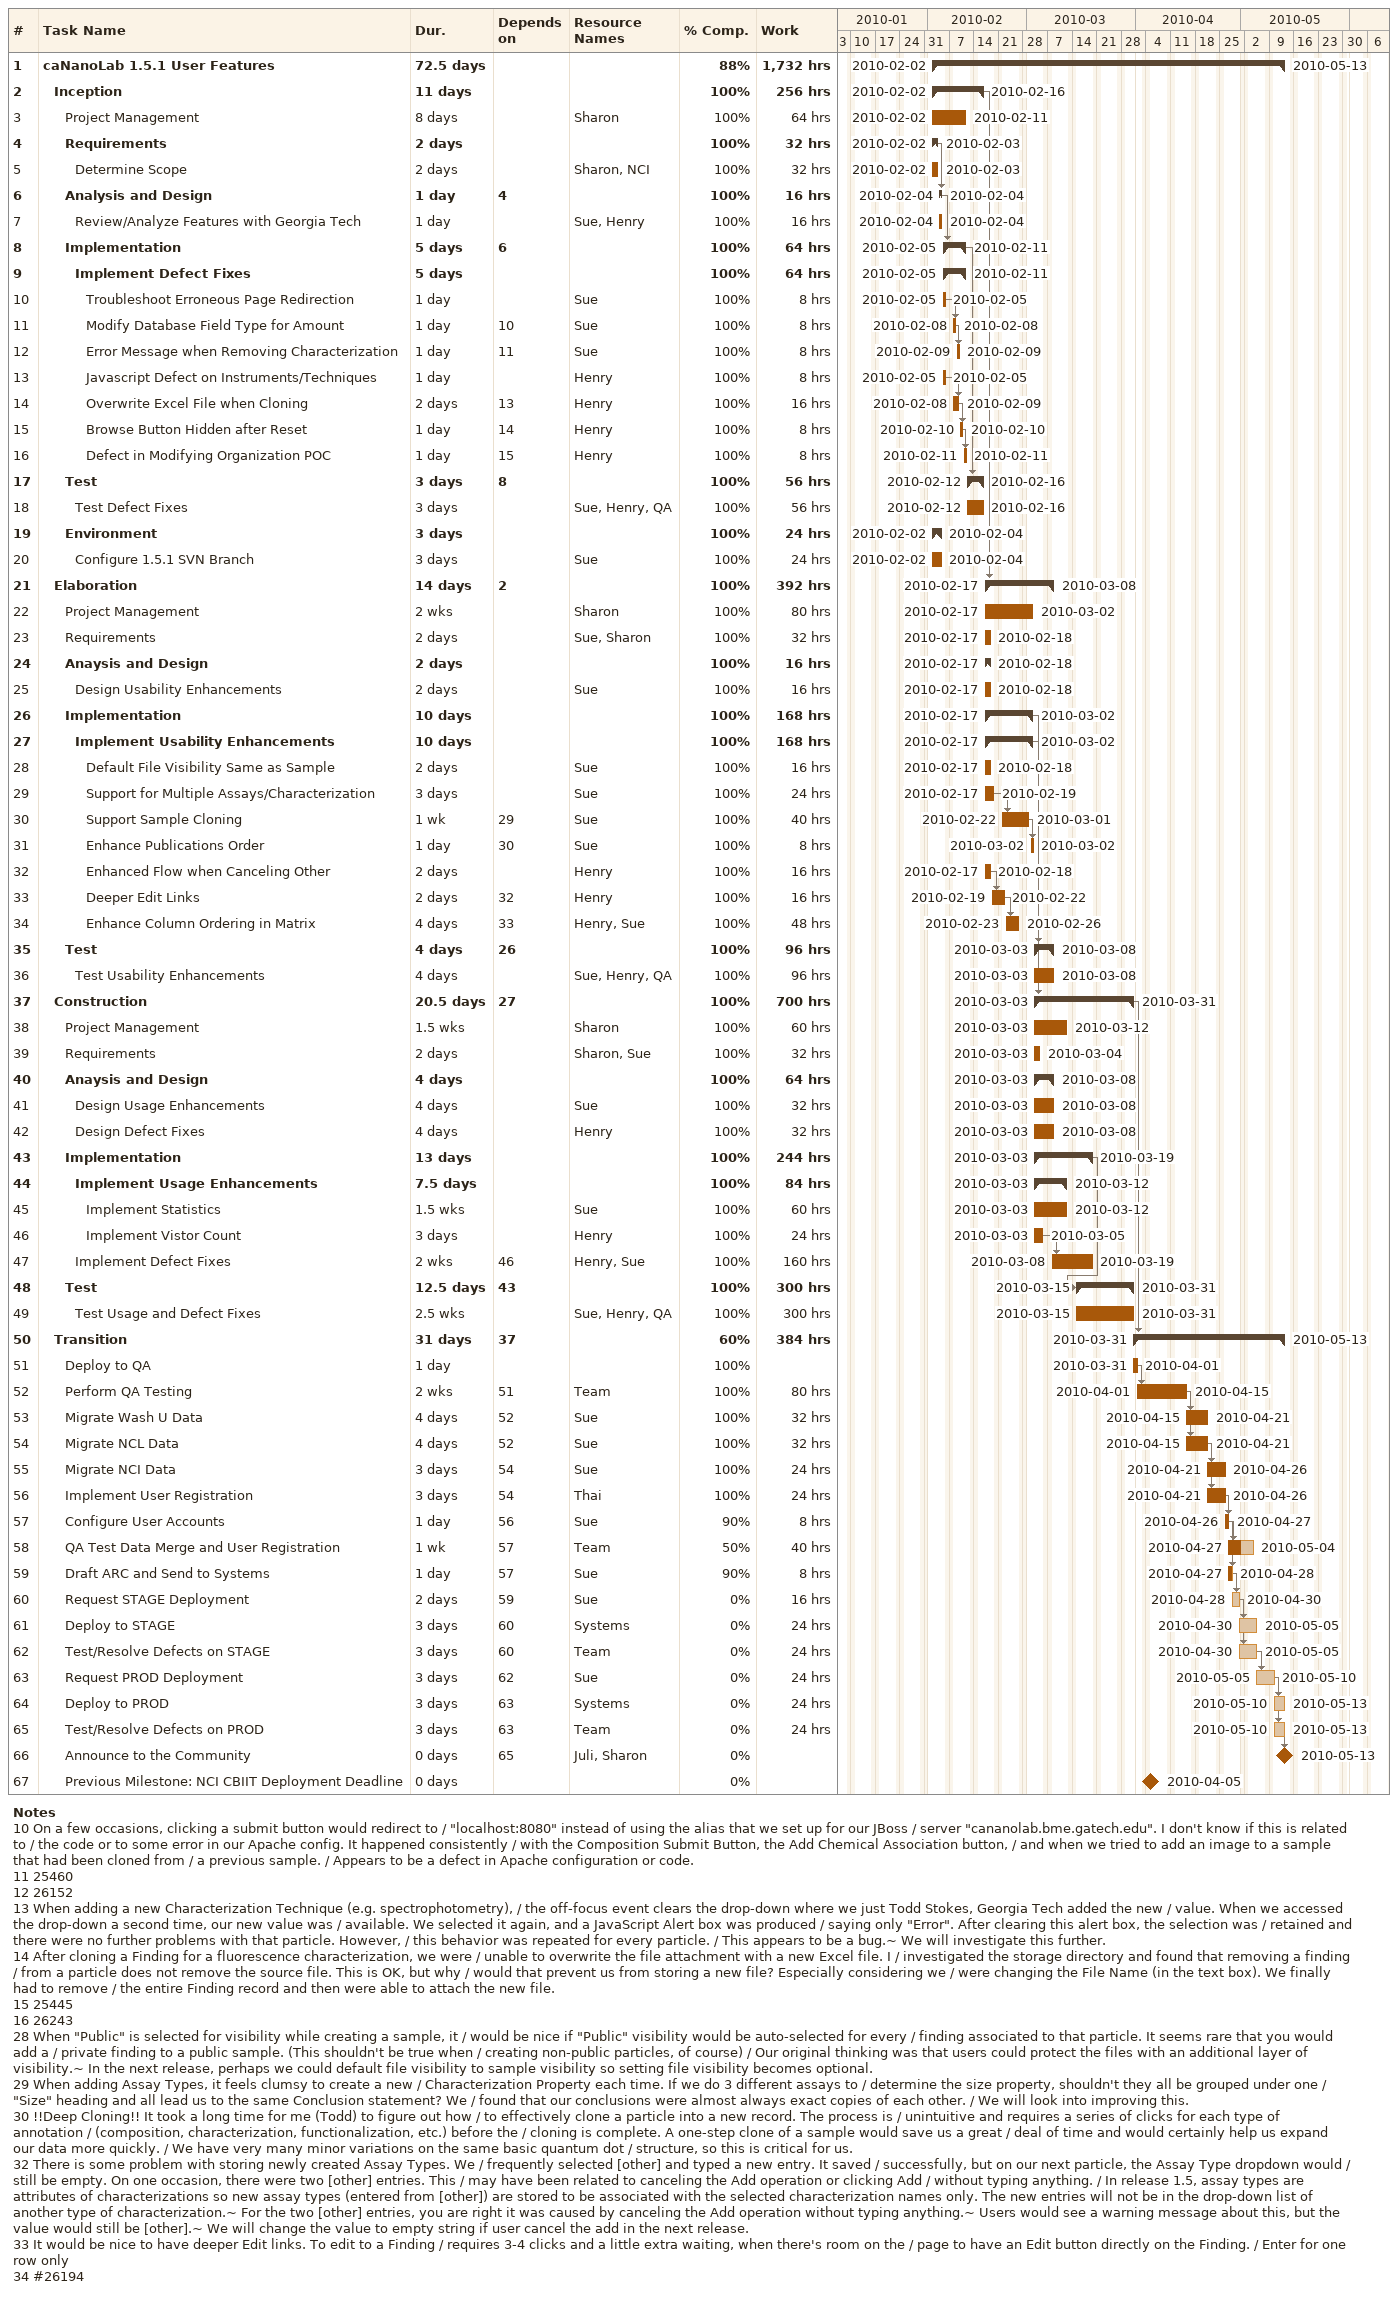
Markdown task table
| ID | Level | Task | Duration | Start | Finish | Predecessors | Resources | % complete | Work (h) |
|---|---|---|---|---|---|---|---|---|---|
| 1 | 1 | **caNanoLab 1.5.1 User Features** | 72.5d | 2010-02-02 | 2010-05-13 |  |  | 88 | 1732 |
| 2 | 2 | **Inception** | 11d | 2010-02-02 | 2010-02-16 |  |  | 100 | 256 |
| 3 | 3 | Project Management | 8d | 2010-02-02 | 2010-02-11 |  | Sharon | 100 | 64 |
| 4 | 3 | **Requirements** | 2d | 2010-02-02 | 2010-02-03 |  |  | 100 | 32 |
| 5 | 4 | Determine Scope | 2d | 2010-02-02 | 2010-02-03 |  | Sharon, NCI | 100 | 32 |
| 6 | 3 | **Analysis and Design** | 1d | 2010-02-04 | 2010-02-04 | 4 |  | 100 | 16 |
| 7 | 4 | Review/Analyze Features with Georgia Tech | 1d | 2010-02-04 | 2010-02-04 |  | Sue, Henry | 100 | 16 |
| 8 | 3 | **Implementation** | 5d | 2010-02-05 | 2010-02-11 | 6 |  | 100 | 64 |
| 9 | 4 | **Implement Defect Fixes** | 5d | 2010-02-05 | 2010-02-11 |  |  | 100 | 64 |
| 10 | 5 | Troubleshoot Erroneous Page Redirection | 1d | 2010-02-05 | 2010-02-05 |  | Sue | 100 | 8 |
| 11 | 5 | Modify Database Field Type for Amount | 1d | 2010-02-08 | 2010-02-08 | 10 | Sue | 100 | 8 |
| 12 | 5 | Error Message when Removing Characterization | 1d | 2010-02-09 | 2010-02-09 | 11 | Sue | 100 | 8 |
| 13 | 5 | Javascript Defect on Instruments/Techniques | 1d | 2010-02-05 | 2010-02-05 |  | Henry | 100 | 8 |
| 14 | 5 | Overwrite Excel File when Cloning | 2d | 2010-02-08 | 2010-02-09 | 13 | Henry | 100 | 16 |
| 15 | 5 | Browse Button Hidden after Reset | 1d | 2010-02-10 | 2010-02-10 | 14 | Henry | 100 | 8 |
| 16 | 5 | Defect in Modifying Organization POC | 1d | 2010-02-11 | 2010-02-11 | 15 | Henry | 100 | 8 |
| 17 | 3 | **Test** | 3d | 2010-02-12 | 2010-02-16 | 8 |  | 100 | 56 |
| 18 | 4 | Test Defect Fixes | 3d | 2010-02-12 | 2010-02-16 |  | Sue, Henry, QA | 100 | 56 |
| 19 | 3 | **Environment** | 3d | 2010-02-02 | 2010-02-04 |  |  | 100 | 24 |
| 20 | 4 | Configure 1.5.1 SVN Branch | 3d | 2010-02-02 | 2010-02-04 |  | Sue | 100 | 24 |
| 21 | 2 | **Elaboration** | 14d | 2010-02-17 | 2010-03-08 | 2 |  | 100 | 392 |
| 22 | 3 | Project Management | 2w | 2010-02-17 | 2010-03-02 |  | Sharon | 100 | 80 |
| 23 | 3 | Requirements | 2d | 2010-02-17 | 2010-02-18 |  | Sue, Sharon | 100 | 32 |
| 24 | 3 | **Anaysis and Design** | 2d | 2010-02-17 | 2010-02-18 |  |  | 100 | 16 |
| 25 | 4 | Design Usability Enhancements | 2d | 2010-02-17 | 2010-02-18 |  | Sue | 100 | 16 |
| 26 | 3 | **Implementation** | 10d | 2010-02-17 | 2010-03-02 |  |  | 100 | 168 |
| 27 | 4 | **Implement Usability Enhancements** | 10d | 2010-02-17 | 2010-03-02 |  |  | 100 | 168 |
| 28 | 5 | Default File Visibility Same as Sample | 2d | 2010-02-17 | 2010-02-18 |  | Sue | 100 | 16 |
| 29 | 5 | Support for Multiple Assays/Characterization | 3d | 2010-02-17 | 2010-02-19 |  | Sue | 100 | 24 |
| 30 | 5 | Support Sample Cloning | 1w | 2010-02-22 | 2010-03-01 | 29 | Sue | 100 | 40 |
| 31 | 5 | Enhance Publications Order | 1d | 2010-03-02 | 2010-03-02 | 30 | Sue | 100 | 8 |
| 32 | 5 | Enhanced Flow when Canceling Other | 2d | 2010-02-17 | 2010-02-18 |  | Henry | 100 | 16 |
| 33 | 5 | Deeper Edit Links | 2d | 2010-02-19 | 2010-02-22 | 32 | Henry | 100 | 16 |
| 34 | 5 | Enhance Column Ordering in Matrix | 4d | 2010-02-23 | 2010-02-26 | 33 | Henry, Sue | 100 | 48 |
| 35 | 3 | **Test** | 4d | 2010-03-03 | 2010-03-08 | 26 |  | 100 | 96 |
| 36 | 4 | Test Usability Enhancements | 4d | 2010-03-03 | 2010-03-08 |  | Sue, Henry, QA | 100 | 96 |
| 37 | 2 | **Construction** | 20.5d | 2010-03-03 | 2010-03-31 | 27 |  | 100 | 700 |
| 38 | 3 | Project Management | 1.5w | 2010-03-03 | 2010-03-12 |  | Sharon | 100 | 60 |
| 39 | 3 | Requirements | 2d | 2010-03-03 | 2010-03-04 |  | Sharon, Sue | 100 | 32 |
| 40 | 3 | **Anaysis and Design** | 4d | 2010-03-03 | 2010-03-08 |  |  | 100 | 64 |
| 41 | 4 | Design Usage Enhancements | 4d | 2010-03-03 | 2010-03-08 |  | Sue | 100 | 32 |
| 42 | 4 | Design Defect Fixes | 4d | 2010-03-03 | 2010-03-08 |  | Henry | 100 | 32 |
| 43 | 3 | **Implementation** | 13d | 2010-03-03 | 2010-03-19 |  |  | 100 | 244 |
| 44 | 4 | **Implement Usage Enhancements** | 7.5d | 2010-03-03 | 2010-03-12 |  |  | 100 | 84 |
| 45 | 5 | Implement Statistics | 1.5w | 2010-03-03 | 2010-03-12 |  | Sue | 100 | 60 |
| 46 | 5 | Implement Vistor Count | 3d | 2010-03-03 | 2010-03-05 |  | Henry | 100 | 24 |
| 47 | 4 | Implement Defect Fixes | 2w | 2010-03-08 | 2010-03-19 | 46 | Henry, Sue | 100 | 160 |
| 48 | 3 | **Test** | 12.5d | 2010-03-15 | 2010-03-31 | 43 |  | 100 | 300 |
| 49 | 4 | Test Usage and Defect Fixes | 2.5w | 2010-03-15 | 2010-03-31 |  | Sue, Henry, QA | 100 | 300 |
| 50 | 2 | **Transition** | 31d | 2010-03-31 | 2010-05-13 | 37 |  | 60 | 384 |
| 51 | 3 | Deploy to QA | 1d | 2010-03-31 | 2010-04-01 |  |  | 100 |  |
| 52 | 3 | Perform QA Testing | 2w | 2010-04-01 | 2010-04-15 | 51 | Team | 100 | 80 |
| 53 | 3 | Migrate Wash U Data | 4d | 2010-04-15 | 2010-04-21 | 52 | Sue | 100 | 32 |
| 54 | 3 | Migrate NCL Data | 4d | 2010-04-15 | 2010-04-21 | 52 | Sue | 100 | 32 |
| 55 | 3 | Migrate NCI Data | 3d | 2010-04-21 | 2010-04-26 | 54 | Sue | 100 | 24 |
| 56 | 3 | Implement User Registration | 3d | 2010-04-21 | 2010-04-26 | 54 | Thai | 100 | 24 |
| 57 | 3 | Configure User Accounts | 1d | 2010-04-26 | 2010-04-27 | 56 | Sue | 90 | 8 |
| 58 | 3 | QA Test Data Merge and User Registration | 1w | 2010-04-27 | 2010-05-04 | 57 | Team | 50 | 40 |
| 59 | 3 | Draft ARC and Send to Systems | 1d | 2010-04-27 | 2010-04-28 | 57 | Sue | 90 | 8 |
| 60 | 3 | Request STAGE Deployment | 2d | 2010-04-28 | 2010-04-30 | 59 | Sue | 0 | 16 |
| 61 | 3 | Deploy to STAGE | 3d | 2010-04-30 | 2010-05-05 | 60 | Systems | 0 | 24 |
| 62 | 3 | Test/Resolve Defects on STAGE | 3d | 2010-04-30 | 2010-05-05 | 60 | Team | 0 | 24 |
| 63 | 3 | Request PROD Deployment | 3d | 2010-05-05 | 2010-05-10 | 62 | Sue | 0 | 24 |
| 64 | 3 | Deploy to PROD | 3d | 2010-05-10 | 2010-05-13 | 63 | Systems | 0 | 24 |
| 65 | 3 | Test/Resolve Defects on PROD | 3d | 2010-05-10 | 2010-05-13 | 63 | Team | 0 | 24 |
| 66 | 3 | Announce to the Community | 0d | 2010-05-13 | 2010-05-13 | 65 | Juli, Sharon | 0 |  |
| 67 | 3 | Previous Milestone: NCI CBIIT Deployment Deadline | 0d | 2010-04-05 | 2010-04-05 |  |  | 0 |  |

Notes
- 10: On a few occasions, clicking a submit button would redirect to / "localhost:8080" instead of using the alias that we set up for our JBoss / server "cananolab.bme.gatech.edu". I don't know if this is related to / the code or to some error in our Apache config. It happened consistently / with the Composition Submit Button, the Add Chemical Association button, / and when we tried to add an image to a sample that had been cloned from / a previous sample. / Appears to be a defect in Apache configuration or code.
- 11: 25460
- 12: 26152
- 13: When adding a new Characterization Technique (e.g. spectrophotometry), / the off-focus event clears the drop-down where we just Todd Stokes, Georgia Tech added the new / value. When we accessed the drop-down a second time, our new value was / available. We selected it again, and a JavaScript Alert box was produced / saying only "Error". After clearing this alert box, the selection was / retained and there were no further problems with that particle. However, / this behavior was repeated for every particle. / This appears to be a bug.~ We will investigate this further.
- 14: After cloning a Finding for a fluorescence characterization, we were / unable to overwrite the file attachment with a new Excel file. I / investigated the storage directory and found that removing a finding / from a particle does not remove the source file. This is OK, but why / would that prevent us from storing a new file? Especially considering we / were changing the File Name (in the text box). We finally had to remove / the entire Finding record and then were able to attach the new file.
- 15: 25445
- 16: 26243
- 28: When "Public" is selected for visibility while creating a sample, it / would be nice if "Public" visibility would be auto-selected for every / finding associated to that particle. It seems rare that you would add a / private finding to a public sample. (This shouldn't be true when / creating non-public particles, of course) / Our original thinking was that users could protect the files with an additional layer of visibility.~ In the next release, perhaps we could default file visibility to sample visibility so setting file visibility becomes optional.
- 29: When adding Assay Types, it feels clumsy to create a new / Characterization Property each time. If we do 3 different assays to / determine the size property, shouldn't they all be grouped under one / "Size" heading and all lead us to the same Conclusion statement? We / found that our conclusions were almost always exact copies of each other. / We will look into improving this.
- 30: !!Deep Cloning!! It took a long time for me (Todd) to figure out how / to effectively clone a particle into a new record. The process is / unintuitive and requires a series of clicks for each type of annotation / (composition, characterization, functionalization, etc.) before the / cloning is complete. A one-step clone of a sample would save us a great / deal of time and would certainly help us expand our data more quickly. / We have very many minor variations on the same basic quantum dot / structure, so this is critical for us.
- 32: There is some problem with storing newly created Assay Types. We / frequently selected [other] and typed a new entry. It saved / successfully, but on our next particle, the Assay Type dropdown would / still be empty. On one occasion, there were two [other] entries. This / may have been related to canceling the Add operation or clicking Add / without typing anything. / In release 1.5, assay types are attributes of characterizations so new assay types (entered from [other]) are stored to be associated with the selected characterization names only. The new entries will not be in the drop-down list of another type of characterization.~ For the two [other] entries, you are right it was caused by canceling the Add operation without typing anything.~ Users would see a warning message about this, but the value would still be [other].~ We will change the value to empty string if user cancel the add in the next release.
- 33: It would be nice to have deeper Edit links. To edit to a Finding / requires 3-4 clicks and a little extra waiting, when there's room on the / page to have an Edit button directly on the Finding. / Enter for one row only
- 34: #26194
